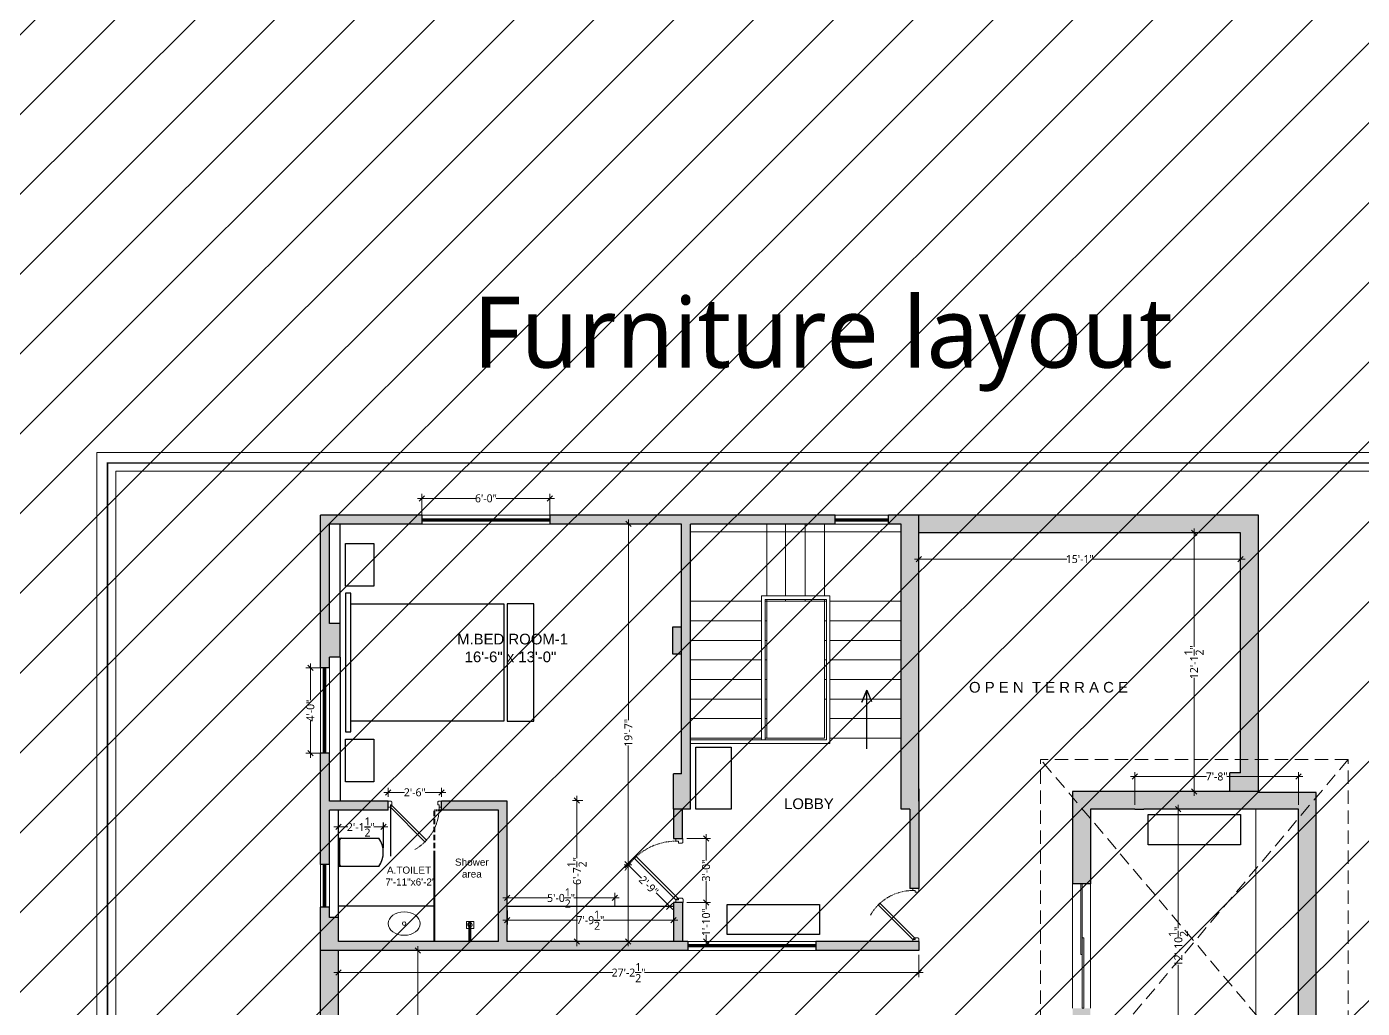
# Model space of a CAD drawing. Header units: inches. Extents: x -179 to 4134, y -2155 to 815.
# Drawn here: x 959 to 1710, y -625 to -73 of the extents above; entities that cross this region are included whole.
import ezdxf

# ---------------------------------------------------------------- set-up
doc = ezdxf.new("R2010")
doc.units = ezdxf.units.IN
doc.header["$LTSCALE"] = 5
doc.linetypes.add('DASHED', pattern=[0.75, 0.5, -0.25])
doc.linetypes.add('HIDDEN', pattern=[0.375, 0.25, -0.125])
for name, color, linetype, lineweight in [('Balcony', 1, 'Continuous', 13), ('DIM', 5, 'Continuous', 9), ('doors', 24, 'Continuous', 9), ('Furniture-New', 217, 'Continuous', 5), ('STEP', 25, 'Continuous', 15), ('text', 7, 'Continuous', 5), ('title', 7, 'Continuous', 5), ('wall', 7, 'Continuous', 30), ('wall hatch', 252, 'Continuous', 5), ('window', 162, 'Continuous', 9)]:
    doc.layers.add(name, color=color, linetype=linetype, lineweight=lineweight)
doc.layers.add('FURNITURE', color=8, linetype='Continuous')
doc.styles.add('irfan', font='trebuc.ttf')
doc.styles.add('KARUN', font='arial.ttf')
doc.dimstyles.new('IRFAN', dxfattribs={"dimtxt": 4.5, "dimasz": 3, "dimexe": 2.5, "dimexo": 2.5, "dimgap": 0.09, "dimtad": 0, "dimdec": 1, "dimzin": 3, "dimdsep": 46, "dimlunit": 4, "dimtxsty": 'irfan', "dimblk": 'OBLIQUE', "dimcen": 2, "dimdle": 2.5, "dimclrd": 251, "dimclre": 251, "dimclrt": 7, "dimadec": 0, "dimazin": 0, "dimtm": 1e-09, "dimtfac": 1, "dimtdec": 1, "dimtofl": 0, "dimtmove": 0, "dimatfit": 3, "dimfxl": 2, "dimtolj": 1, "dimtzin": 0, "dimlwd": 0, "dimlwe": -1, "dimarcsym": 0})

# ---------------------------------------------------------------- blocks, each defined once
blk = doc.blocks.new('d2')
at = {"layer": 'doors'}
blk.add_lwpolyline([(-25.9, 26.27), (-2.56, 2.94), (-1.5, 4), (-24.84, 27.34), (-25.9, 26.27)], dxfattribs=at)
blk.add_lwpolyline([(-36, 0), (-34, 0), (-36, 0), (-36, 4), (-34.5, 4), (-34.5, 2.5), (-33.5, 2.5), (-33.5, 0.5), (-33.62, 0.5), (-33.62, 0.38, -0.414214), (-33.88, 0.12), (-34, 0.12), (-34, 0)], format="xyb", dxfattribs=at)
blk.add_lwpolyline([(0, 4), (-1.5, 4), (-1.5, 2.5), (-2.5, 2.5), (-2.5, 0.5), (-2.38, 0.5), (-2.38, 0.38, 0.414214), (-2.12, 0.12), (-2, 0.12), (-2, 0), (0, 0), (-2, 0), (0, 0), (0, 4)], format="xyb", close=True, dxfattribs=at)
at = {"layer": 'doors', "color": 144, "linetype": 'HIDDEN', "ltscale": 0.5}
blk.add_arc((-1.5, 4), 33.03, 120, 182.60256, dxfattribs=at)
blk = doc.blocks.new('door')
at = {"layer": 'doors', "linetype": 'Continuous'}
blk.add_line((0, 0), (0, 0), dxfattribs=at)
at = {"layer": 'doors', "xscale": -1.166666666666717, "yscale": 1.166666666666717, "zscale": 1.166666666666717, "rotation": 270}
blk.add_blockref('d2', (0, 0), dxfattribs=at)
blk = doc.blocks.new('_Oblique')
at = {"color": 0, "linetype": 'ByBlock', "lineweight": -2}
blk.add_line((-0.5, -0.5), (0.5, 0.5), dxfattribs=at)
blk = doc.blocks.new('*D92')
at = {"layer": 'Defpoints', "color": 0, "transparency": 16777216}
for p in [(1461.03, -371.68), (1461.03, -372.32), (1642.03, -371.68)]:
    blk.add_point(p, dxfattribs=at)
at = {"layer": 'DIM', "color": 251, "lineweight": 0, "ltscale": 0.25, "transparency": 16777216}
for p, q in [((1458.53, -372.32), (1544.33, -372.32)), ((1644.53, -372.32), (1558.72, -372.32))]:
    blk.add_line(p, q, dxfattribs=at)
at = {"layer": 'DIM', "color": 1, "ltscale": 0.25, "transparency": 16777216}
for p, q in [((1461.03, -374.18), (1461.03, -374.82)), ((1642.03, -374.18), (1642.03, -374.82))]:
    blk.add_line(p, q, dxfattribs=at)
at = {"layer": 'DIM', "color": 251, "linetype": 'ByBlock', "lineweight": 0, "transparency": 16777216, "xscale": 3, "yscale": 3, "zscale": 3, "rotation": 180}
blk.add_blockref('_Oblique', (1461.03, -372.32), dxfattribs=at)
at = {"layer": 'DIM', "color": 251, "linetype": 'ByBlock', "lineweight": 0, "transparency": 16777216, "xscale": 3, "yscale": 3, "zscale": 3}
blk.add_blockref('_Oblique', (1642.03, -372.32), dxfattribs=at)
at = {"layer": 'DIM', "color": 1, "ltscale": 0.25, "transparency": 16777216, "insert": (1551.53, -372.32), "char_height": 4.5, "attachment_point": 5, "style": 'irfan'}
blk.add_mtext('\\A1;15\'-1"', dxfattribs=at)
blk = doc.blocks.new('*D93')
at = {"layer": 'Defpoints', "color": 0, "transparency": 16777216}
for p in [(1615.82, -357.56), (1615.82, -357.56), (1615.82, -503.06)]:
    blk.add_point(p, dxfattribs=at)
at = {"layer": 'DIM', "color": 1, "ltscale": 0.25, "transparency": 16777216}
for p, q in [((1613.32, -357.56), (1613.32, -357.56)), ((1613.32, -503.06), (1613.32, -503.06))]:
    blk.add_line(p, q, dxfattribs=at)
at = {"layer": 'DIM', "color": 251, "lineweight": 0, "ltscale": 0.25, "transparency": 16777216}
for p, q in [((1615.82, -355.06), (1615.82, -421.58)), ((1615.82, -505.56), (1615.82, -439.04))]:
    blk.add_line(p, q, dxfattribs=at)
at = {"layer": 'DIM', "color": 251, "linetype": 'ByBlock', "lineweight": 0, "transparency": 16777216, "xscale": 3, "yscale": 3, "zscale": 3}
for p, rotation in [((1615.82, -357.56), 90), ((1615.82, -503.06), 270)]:
    blk.add_blockref('_Oblique', p, dxfattribs=dict(at, rotation=rotation))
at = {"layer": 'DIM', "color": 1, "ltscale": 0.25, "transparency": 16777216, "insert": (1615.82, -430.31), "char_height": 4.5, "attachment_point": 5, "rotation": 90, "style": 'irfan'}
blk.add_mtext('\\A1;12\'-1{\\H1.000000x;\\S1/2;}"', dxfattribs=at)
blk = doc.blocks.new('*D95')
at = {"layer": 'Defpoints', "color": 0, "transparency": 16777216}
for p in [(1176.59, -592.56), (1176.59, -822.06), (1179.19, -822.06)]:
    blk.add_point(p, dxfattribs=at)
at = {"layer": 'DIM', "color": 1, "ltscale": 0.25, "transparency": 16777216}
for p, q in [((1179.09, -592.56), (1181.69, -592.56)), ((1179.09, -822.06), (1181.69, -822.06))]:
    blk.add_line(p, q, dxfattribs=at)
at = {"layer": 'DIM', "color": 251, "lineweight": 0, "ltscale": 0.25, "transparency": 16777216}
for p, q in [((1179.19, -590.06), (1179.19, -698.58)), ((1179.19, -824.56), (1179.19, -716.04))]:
    blk.add_line(p, q, dxfattribs=at)
at = {"layer": 'DIM', "color": 251, "linetype": 'ByBlock', "lineweight": 0, "transparency": 16777216, "xscale": 3, "yscale": 3, "zscale": 3}
for p, rotation in [((1179.19, -592.56), 90), ((1179.19, -822.06), 270)]:
    blk.add_blockref('_Oblique', p, dxfattribs=dict(at, rotation=rotation))
at = {"layer": 'DIM', "color": 1, "ltscale": 0.25, "transparency": 16777216, "insert": (1179.19, -707.31), "char_height": 4.5, "attachment_point": 5, "rotation": 90, "style": 'irfan'}
blk.add_mtext('\\A1;19\'-1{\\H1.000000x;\\S1/2;}"', dxfattribs=at)
blk = doc.blocks.new('*D96')
at = {"layer": 'Defpoints', "color": 0, "transparency": 16777216}
for p in [(1134.53, -592.56), (1461.03, -592.56), (1134.53, -604.97)]:
    blk.add_point(p, dxfattribs=at)
at = {"layer": 'DIM', "color": 1, "ltscale": 0.25, "transparency": 16777216}
for p, q in [((1134.53, -595.06), (1134.53, -607.47)), ((1461.03, -595.06), (1461.03, -607.47))]:
    blk.add_line(p, q, dxfattribs=at)
at = {"layer": 'DIM', "color": 251, "lineweight": 0, "ltscale": 0.25, "transparency": 16777216}
for p, q in [((1132.03, -604.97), (1288.83, -604.97)), ((1463.53, -604.97), (1306.72, -604.97))]:
    blk.add_line(p, q, dxfattribs=at)
at = {"layer": 'DIM', "color": 251, "linetype": 'ByBlock', "lineweight": 0, "transparency": 16777216, "xscale": 3, "yscale": 3, "zscale": 3, "rotation": 180.0000000000001}
blk.add_blockref('_Oblique', (1134.53, -604.97), dxfattribs=at)
at = {"layer": 'DIM', "color": 251, "linetype": 'ByBlock', "lineweight": 0, "transparency": 16777216, "xscale": 3, "yscale": 3, "zscale": 3}
blk.add_blockref('_Oblique', (1461.03, -604.97), dxfattribs=at)
at = {"layer": 'DIM', "color": 1, "ltscale": 0.25, "transparency": 16777216, "insert": (1297.78, -604.97), "char_height": 4.5, "attachment_point": 5, "style": 'irfan'}
blk.add_mtext('\\A1;27\'-2{\\H1.000000x;\\S1/2;}"', dxfattribs=at)
blk = doc.blocks.new('*D98')
at = {"layer": 'Defpoints', "color": 0, "transparency": 16777216}
for p in [(1606.22, -513.06), (1606.22, -667.56), (1606.97, -667.56)]:
    blk.add_point(p, dxfattribs=at)
at = {"layer": 'DIM', "color": 251, "lineweight": 0, "ltscale": 0.25, "transparency": 16777216}
for p, q in [((1606.97, -510.56), (1606.97, -579.95)), ((1606.97, -670.06), (1606.97, -600.66))]:
    blk.add_line(p, q, dxfattribs=at)
at = {"layer": 'DIM', "color": 1, "ltscale": 0.25, "transparency": 16777216}
for p, q in [((1608.72, -513.06), (1609.47, -513.06)), ((1608.72, -667.56), (1609.47, -667.56))]:
    blk.add_line(p, q, dxfattribs=at)
at = {"layer": 'DIM', "color": 251, "linetype": 'ByBlock', "lineweight": 0, "transparency": 16777216, "xscale": 3, "yscale": 3, "zscale": 3}
for p, rotation in [((1606.97, -513.06), 90), ((1606.97, -667.56), 270)]:
    blk.add_blockref('_Oblique', p, dxfattribs=dict(at, rotation=rotation))
at = {"layer": 'DIM', "color": 1, "ltscale": 0.25, "transparency": 16777216, "insert": (1606.97, -590.31), "char_height": 4.5, "attachment_point": 5, "rotation": 90, "style": 'irfan'}
blk.add_mtext('\\A1;12\'-10{\\H1.000000x;\\S1/2;}"', dxfattribs=at)
blk = doc.blocks.new('*D127')
at = {"layer": 'Defpoints', "color": 0, "transparency": 16777216}
for p in [(1305.53, -352.56), (1297.51, -587.55), (1305.28, -587.56)]:
    blk.add_point(p, dxfattribs=at)
at = {"layer": 'DIM', "color": 1, "ltscale": 0.25, "transparency": 16777216}
for p, q in [((1303.03, -352.56), (1295.26, -352.55)), ((1302.78, -587.56), (1295.01, -587.55))]:
    blk.add_line(p, q, dxfattribs=at)
at = {"layer": 'DIM', "color": 251, "lineweight": 0, "ltscale": 0.25, "transparency": 16777216}
for p, q in [((1297.76, -350.05), (1297.64, -462.86)), ((1297.5, -590.05), (1297.62, -477.24))]:
    blk.add_line(p, q, dxfattribs=at)
at = {"layer": 'DIM', "color": 251, "linetype": 'ByBlock', "lineweight": 0, "transparency": 16777216, "xscale": 3, "yscale": 3, "zscale": 3}
for p, rotation in [((1297.76, -352.55), 89.93904706606551), ((1297.51, -587.55), 269.9390470660655)]:
    blk.add_blockref('_Oblique', p, dxfattribs=dict(at, rotation=rotation))
at = {"layer": 'DIM', "color": 1, "ltscale": 0.25, "transparency": 16777216, "insert": (1297.63, -470.05), "char_height": 4.5, "attachment_point": 5, "rotation": 89.93905, "style": 'irfan'}
blk.add_mtext('\\A1;19\'-7"', dxfattribs=at)
blk = doc.blocks.new('*D128')
at = {"layer": 'Defpoints', "color": 0, "transparency": 16777216}
for p in [(1162.53, -503.57), (1162.53, -508.56), (1192.53, -508.56)]:
    blk.add_point(p, dxfattribs=at)
at = {"layer": 'DIM', "color": 1, "ltscale": 0.25, "transparency": 16777216}
for p, q in [((1162.53, -506.06), (1162.53, -501.07)), ((1192.53, -506.06), (1192.53, -501.07))]:
    blk.add_line(p, q, dxfattribs=at)
at = {"layer": 'DIM', "color": 251, "lineweight": 0, "ltscale": 0.25, "transparency": 16777216}
for p, q in [((1160.03, -503.57), (1171.75, -503.57)), ((1195.03, -503.57), (1183.3, -503.57))]:
    blk.add_line(p, q, dxfattribs=at)
at = {"layer": 'DIM', "color": 251, "linetype": 'ByBlock', "lineweight": 0, "transparency": 16777216, "xscale": 3, "yscale": 3, "zscale": 3, "rotation": 180.0000000000002}
blk.add_blockref('_Oblique', (1162.53, -503.57), dxfattribs=at)
at = {"layer": 'DIM', "color": 251, "linetype": 'ByBlock', "lineweight": 0, "transparency": 16777216, "xscale": 3, "yscale": 3, "zscale": 3}
blk.add_blockref('_Oblique', (1192.53, -503.57), dxfattribs=at)
at = {"layer": 'DIM', "color": 1, "ltscale": 0.25, "transparency": 16777216, "insert": (1177.53, -503.57), "char_height": 4.5, "attachment_point": 5, "style": 'irfan'}
blk.add_mtext('\\A1;2\'-6"', dxfattribs=at)
blk = doc.blocks.new('*D129')
at = {"layer": 'Defpoints', "color": 0, "transparency": 16777216}
for p in [(1268.75, -508.06), (1274.53, -508.06), (1274.53, -587.56)]:
    blk.add_point(p, dxfattribs=at)
at = {"layer": 'DIM', "color": 1, "ltscale": 0.25, "transparency": 16777216}
for p, q in [((1272.03, -508.06), (1266.25, -508.06)), ((1272.03, -587.56), (1266.25, -587.56))]:
    blk.add_line(p, q, dxfattribs=at)
at = {"layer": 'DIM', "color": 251, "lineweight": 0, "ltscale": 0.25, "transparency": 16777216}
for p, q in [((1268.75, -505.56), (1268.75, -540.53)), ((1268.75, -590.06), (1268.75, -555.09))]:
    blk.add_line(p, q, dxfattribs=at)
at = {"layer": 'DIM', "color": 251, "linetype": 'ByBlock', "lineweight": 0, "transparency": 16777216, "xscale": 3, "yscale": 3, "zscale": 3}
for p, rotation in [((1268.75, -508.06), 90.00000000000034), ((1268.75, -587.56), 270.0000000000003)]:
    blk.add_blockref('_Oblique', p, dxfattribs=dict(at, rotation=rotation))
at = {"layer": 'DIM', "color": 1, "ltscale": 0.25, "transparency": 16777216, "insert": (1268.75, -547.81), "char_height": 4.5, "attachment_point": 5, "rotation": 90, "style": 'irfan'}
blk.add_mtext('\\A1;6\'-7{\\H1.000000x;\\S1/2;}"', dxfattribs=at)
blk = doc.blocks.new('*D130')
at = {"layer": 'Defpoints', "color": 0, "transparency": 16777216}
for p in [(1118.79, -433.56), (1126.78, -433.56), (1126.78, -481.56)]:
    blk.add_point(p, dxfattribs=at)
at = {"layer": 'DIM', "color": 1, "ltscale": 0.25, "transparency": 16777216}
for p, q in [((1124.28, -433.56), (1116.29, -433.56)), ((1124.28, -481.56), (1116.29, -481.56))]:
    blk.add_line(p, q, dxfattribs=at)
at = {"layer": 'DIM', "color": 251, "lineweight": 0, "ltscale": 0.25, "transparency": 16777216}
for p, q in [((1118.79, -431.06), (1118.79, -451.73)), ((1118.79, -484.06), (1118.79, -463.39))]:
    blk.add_line(p, q, dxfattribs=at)
at = {"layer": 'DIM', "color": 251, "linetype": 'ByBlock', "lineweight": 0, "transparency": 16777216, "xscale": 3, "yscale": 3, "zscale": 3}
for p, rotation in [((1118.79, -433.56), 90), ((1118.79, -481.56), 270)]:
    blk.add_blockref('_Oblique', p, dxfattribs=dict(at, rotation=rotation))
at = {"layer": 'DIM', "color": 1, "ltscale": 0.25, "transparency": 16777216, "insert": (1118.79, -457.56), "char_height": 4.5, "attachment_point": 5, "rotation": 90, "style": 'irfan'}
blk.add_mtext('\\A1;4\'-0"', dxfattribs=at)
blk = doc.blocks.new('*D131')
at = {"layer": 'Defpoints', "color": 0, "transparency": 16777216}
for p in [(1181.53, -338.14), (1181.53, -350.31), (1253.53, -350.31)]:
    blk.add_point(p, dxfattribs=at)
at = {"layer": 'DIM', "color": 1, "ltscale": 0.25, "transparency": 16777216}
for p, q in [((1181.53, -347.81), (1181.53, -335.64)), ((1253.53, -347.81), (1253.53, -335.64))]:
    blk.add_line(p, q, dxfattribs=at)
at = {"layer": 'DIM', "color": 251, "lineweight": 0, "ltscale": 0.25, "transparency": 16777216}
for p, q in [((1179.03, -338.14), (1211.79, -338.14)), ((1256.03, -338.14), (1223.27, -338.14))]:
    blk.add_line(p, q, dxfattribs=at)
at = {"layer": 'DIM', "color": 251, "linetype": 'ByBlock', "lineweight": 0, "transparency": 16777216, "xscale": 3, "yscale": 3, "zscale": 3, "rotation": 180}
blk.add_blockref('_Oblique', (1181.53, -338.14), dxfattribs=at)
at = {"layer": 'DIM', "color": 251, "linetype": 'ByBlock', "lineweight": 0, "transparency": 16777216, "xscale": 3, "yscale": 3, "zscale": 3}
blk.add_blockref('_Oblique', (1253.53, -338.14), dxfattribs=at)
at = {"layer": 'DIM', "color": 1, "ltscale": 0.25, "transparency": 16777216, "insert": (1217.53, -338.14), "char_height": 4.5, "attachment_point": 5, "style": 'irfan'}
blk.add_mtext('\\A1;6\'-0"', dxfattribs=at)
blk = doc.blocks.new('*D135')
at = {"layer": 'Defpoints', "color": 0, "transparency": 16777216}
for p in [(1328.05, -529.56), (1328.07, -565.56), (1341.36, -565.56)]:
    blk.add_point(p, dxfattribs=at)
at = {"layer": 'DIM', "color": 1, "ltscale": 0.25, "transparency": 16777216}
for p, q in [((1330.55, -529.56), (1343.86, -529.56)), ((1330.57, -565.56), (1343.86, -565.56))]:
    blk.add_line(p, q, dxfattribs=at)
at = {"layer": 'DIM', "color": 251, "lineweight": 0, "ltscale": 0.25, "transparency": 16777216}
for p, q in [((1341.36, -527.06), (1341.36, -541.86)), ((1341.36, -568.06), (1341.36, -553.26))]:
    blk.add_line(p, q, dxfattribs=at)
at = {"layer": 'DIM', "color": 251, "linetype": 'ByBlock', "lineweight": 0, "transparency": 16777216, "xscale": 3, "yscale": 3, "zscale": 3}
for p, rotation in [((1341.36, -529.56), 90), ((1341.36, -565.56), 270)]:
    blk.add_blockref('_Oblique', p, dxfattribs=dict(at, rotation=rotation))
at = {"layer": 'DIM', "color": 1, "ltscale": 0.25, "transparency": 16777216, "insert": (1341.36, -547.56), "char_height": 4.5, "attachment_point": 5, "rotation": 90, "style": 'irfan'}
blk.add_mtext('\\A1;3\'-0"', dxfattribs=at)
blk = doc.blocks.new('*D136')
at = {"layer": 'Defpoints', "color": 0, "transparency": 16777216}
for p in [(1328.07, -565.56), (1331.03, -587.56), (1341.36, -587.56)]:
    blk.add_point(p, dxfattribs=at)
at = {"layer": 'DIM', "color": 251, "lineweight": 0, "ltscale": 0.25, "transparency": 16777216}
for p, q in [((1341.36, -563.06), (1341.36, -569.37)), ((1341.36, -590.06), (1341.36, -583.75))]:
    blk.add_line(p, q, dxfattribs=at)
at = {"layer": 'DIM', "color": 1, "ltscale": 0.25, "transparency": 16777216}
for p, q in [((1330.57, -565.56), (1343.86, -565.56)), ((1333.53, -587.56), (1343.86, -587.56))]:
    blk.add_line(p, q, dxfattribs=at)
at = {"layer": 'DIM', "color": 251, "linetype": 'ByBlock', "lineweight": 0, "transparency": 16777216, "xscale": 3, "yscale": 3, "zscale": 3}
for p, rotation in [((1341.36, -565.56), 90), ((1341.36, -587.56), 270)]:
    blk.add_blockref('_Oblique', p, dxfattribs=dict(at, rotation=rotation))
at = {"layer": 'DIM', "color": 1, "ltscale": 0.25, "transparency": 16777216, "insert": (1341.36, -576.56), "char_height": 4.5, "attachment_point": 5, "rotation": 90, "style": 'irfan'}
blk.add_mtext('\\A1;1\'-10"', dxfattribs=at)
blk = doc.blocks.new('*D137')
at = {"layer": 'Defpoints', "color": 0, "transparency": 16777216}
for p in [(1674.53, -494.66), (1582.53, -513.06), (1674.53, -513.06)]:
    blk.add_point(p, dxfattribs=at)
at = {"layer": 'wall hatch', "color": 251, "lineweight": 0, "ltscale": 0.25, "transparency": 16777216}
for p, q in [((1580.03, -494.66), (1622.79, -494.66)), ((1677.03, -494.66), (1634.27, -494.66))]:
    blk.add_line(p, q, dxfattribs=at)
at = {"layer": 'wall hatch', "color": 251, "ltscale": 0.25, "transparency": 16777216}
for p, q in [((1582.53, -510.56), (1582.53, -492.16)), ((1674.53, -510.56), (1674.53, -492.16))]:
    blk.add_line(p, q, dxfattribs=at)
at = {"layer": 'wall hatch', "color": 251, "linetype": 'ByBlock', "lineweight": 0, "transparency": 16777216, "xscale": 3, "yscale": 3, "zscale": 3, "rotation": 180}
blk.add_blockref('_Oblique', (1582.53, -494.66), dxfattribs=at)
at = {"layer": 'wall hatch', "color": 251, "linetype": 'ByBlock', "lineweight": 0, "transparency": 16777216, "xscale": 3, "yscale": 3, "zscale": 3}
blk.add_blockref('_Oblique', (1674.53, -494.66), dxfattribs=at)
at = {"layer": 'wall hatch', "color": 7, "ltscale": 0.25, "transparency": 16777216, "insert": (1628.53, -494.66), "char_height": 4.5, "attachment_point": 5, "style": 'irfan'}
blk.add_mtext('\\A1;7\'-8"', dxfattribs=at)
blk = doc.blocks.new('*D145')
at = {"color": 251, "lineweight": 0, "ltscale": 0.25, "transparency": 16777216}
for p, q in [((1132.03, -523.03), (1139.86, -523.03)), ((1162.33, -523.03), (1154.49, -523.03))]:
    blk.add_line(p, q, dxfattribs=at)
at = {"color": 251, "ltscale": 0.25, "transparency": 16777216}
for p, q in [((1134.53, -534.77), (1134.53, -520.53)), ((1159.83, -534.77), (1159.83, -520.53))]:
    blk.add_line(p, q, dxfattribs=at)
at = {"layer": 'Defpoints', "color": 0, "transparency": 16777216}
for p in [(1159.83, -523.03), (1134.53, -537.27), (1159.83, -537.27)]:
    blk.add_point(p, dxfattribs=at)
at = {"color": 251, "linetype": 'ByBlock', "lineweight": 0, "transparency": 16777216, "xscale": 3, "yscale": 3, "zscale": 3, "rotation": 180}
blk.add_blockref('_Oblique', (1134.53, -523.03), dxfattribs=at)
at = {"color": 251, "linetype": 'ByBlock', "lineweight": 0, "transparency": 16777216, "xscale": 3, "yscale": 3, "zscale": 3}
blk.add_blockref('_Oblique', (1159.83, -523.03), dxfattribs=at)
at = {"color": 7, "ltscale": 0.25, "transparency": 16777216, "insert": (1147.18, -523.03), "char_height": 4.5, "attachment_point": 5, "style": 'irfan'}
blk.add_mtext('\\A1;2\'-1{\\H1.000000x;\\S1/2;}"', dxfattribs=at)
blk = doc.blocks.new('*D155')
at = {"color": 251, "ltscale": 0.25, "transparency": 16777216}
for p, q in [((1229.53, -570.06), (1229.53, -577.96)), ((1323.05, -570.06), (1323.05, -577.96))]:
    blk.add_line(p, q, dxfattribs=at)
at = {"color": 251, "lineweight": 0, "ltscale": 0.25, "transparency": 16777216}
for p, q in [((1227.03, -575.46), (1269.01, -575.46)), ((1325.55, -575.46), (1283.56, -575.46))]:
    blk.add_line(p, q, dxfattribs=at)
at = {"layer": 'Defpoints', "color": 0, "transparency": 16777216}
for p in [(1229.53, -567.56), (1323.05, -567.56), (1323.05, -575.46)]:
    blk.add_point(p, dxfattribs=at)
at = {"color": 251, "linetype": 'ByBlock', "lineweight": 0, "transparency": 16777216, "xscale": 3, "yscale": 3, "zscale": 3, "rotation": 180}
blk.add_blockref('_Oblique', (1229.53, -575.46), dxfattribs=at)
at = {"color": 251, "linetype": 'ByBlock', "lineweight": 0, "transparency": 16777216, "xscale": 3, "yscale": 3, "zscale": 3}
blk.add_blockref('_Oblique', (1323.05, -575.46), dxfattribs=at)
at = {"color": 7, "ltscale": 0.25, "transparency": 16777216, "insert": (1276.29, -575.46), "char_height": 4.5, "attachment_point": 5, "style": 'irfan'}
blk.add_mtext('\\A1;7\'-9{\\H1.000000x;\\S1/2;}"', dxfattribs=at)
blk = doc.blocks.new('*D171')
at = {"layer": 'Defpoints', "color": 0, "transparency": 16777216}
for p in [(1301.03, -540.74), (1320.81, -567.64), (1324.38, -564.06)]:
    blk.add_point(p, dxfattribs=at)
at = {"layer": 'Furniture-New', "color": 251, "ltscale": 0.25, "transparency": 16777216}
for p, q in [((1299.26, -542.51), (1295.69, -546.09)), ((1322.62, -565.83), (1319.04, -569.41))]:
    blk.add_line(p, q, dxfattribs=at)
at = {"layer": 'Furniture-New', "color": 251, "lineweight": 0, "ltscale": 0.25, "transparency": 16777216}
for p, q in [((1295.69, -542.55), (1305.04, -551.9)), ((1322.58, -569.41), (1313.22, -560.06))]:
    blk.add_line(p, q, dxfattribs=at)
at = {"layer": 'Furniture-New', "color": 251, "linetype": 'ByBlock', "lineweight": 0, "transparency": 16777216, "xscale": 3, "yscale": 3, "zscale": 3}
for p, rotation in [((1297.46, -544.32), 135.0405710793018), ((1320.81, -567.64), 315.0405710793018)]:
    blk.add_blockref('_Oblique', p, dxfattribs=dict(at, rotation=rotation))
at = {"layer": 'Furniture-New', "color": 7, "ltscale": 0.25, "transparency": 16777216, "insert": (1309.13, -555.98), "char_height": 4.5, "attachment_point": 5, "rotation": 315.04057, "style": 'irfan'}
blk.add_mtext('\\A1;2\'-9"', dxfattribs=at)
blk = doc.blocks.new('*D172')
at = {"layer": 'Defpoints', "color": 0, "transparency": 16777216}
for p in [(1290.05, -562.95), (1229.53, -567.56), (1290.05, -567.56)]:
    blk.add_point(p, dxfattribs=at)
at = {"layer": 'Furniture-New', "color": 251, "lineweight": 0, "ltscale": 0.25, "transparency": 16777216}
for p, q in [((1227.03, -562.95), (1252.58, -562.95)), ((1292.55, -562.95), (1267, -562.95))]:
    blk.add_line(p, q, dxfattribs=at)
at = {"layer": 'Furniture-New', "color": 251, "ltscale": 0.25, "transparency": 16777216}
for p, q in [((1229.53, -565.06), (1229.53, -560.45)), ((1290.05, -565.06), (1290.05, -560.45))]:
    blk.add_line(p, q, dxfattribs=at)
at = {"layer": 'Furniture-New', "color": 251, "linetype": 'ByBlock', "lineweight": 0, "transparency": 16777216, "xscale": 3, "yscale": 3, "zscale": 3, "rotation": 180}
blk.add_blockref('_Oblique', (1229.53, -562.95), dxfattribs=at)
at = {"layer": 'Furniture-New', "color": 251, "linetype": 'ByBlock', "lineweight": 0, "transparency": 16777216, "xscale": 3, "yscale": 3, "zscale": 3}
blk.add_blockref('_Oblique', (1290.05, -562.95), dxfattribs=at)
at = {"layer": 'Furniture-New', "color": 7, "ltscale": 0.25, "transparency": 16777216, "insert": (1259.79, -562.95), "char_height": 4.5, "attachment_point": 5, "style": 'irfan'}
blk.add_mtext('\\A1;5\'-0{\\H1.000000x;\\S1/2;}"', dxfattribs=at)

msp = doc.modelspace()

# ---------------------------------------------------------------- hatches: boundary and pattern name
at = {"lineweight": 15, "ltscale": 0.25, "transparency": 33554687}
h = msp.add_hatch(dxfattribs=at)
h.set_pattern_fill('ANSI31', color=256, scale=10)
h.paths.add_polyline_path([(-179.41, 814.5), (2097.9, 814.5), (2097.9, -2154.98), (-179.41, -2154.98)])
at = {"layer": 'wall hatch', "ltscale": 0.25}
h = msp.add_hatch(color=9, dxfattribs=at)
h.dxf.hatch_style = 1
h.paths.add_polyline_path([(1652.03, -347.56), (1461.03, -347.56), (1461.03, -357.56), (1642.03, -357.56), (1642.03, -492.56), (1636.03, -492.56), (1636.03, -503.06), (1652.03, -503.06)])
h.paths.add_polyline_path([(1652.03, -677.06), (1642.03, -677.06), (1642.03, -822.06), (1461.53, -822.06), (1461.53, -827.06), (1326.53, -827.06), (1326.53, -832.06), (1652.03, -832.06)])
h.paths.add_polyline_path([(1326.53, -822.06), (1134.53, -822.06), (1134.53, -592.56), (1124.53, -592.56), (1124.53, -827.06), (1124.53, -832.06), (1326.53, -832.06), (1326.53, -827.06)])
h = msp.add_hatch(color=256, dxfattribs=at)
h.dxf.hatch_style = 1
h.paths.add_polyline_path([(1135.53, -408.56), (1129.53, -408.56), (1129.53, -352.56), (1181.53, -352.56), (1181.53, -347.56), (1124.53, -347.56), (1124.53, -433.56), (1129.53, -433.56), (1129.53, -427.56), (1135.53, -427.56)])
h = msp.add_hatch(color=256, dxfattribs=at)
h.dxf.hatch_style = 1
h.paths.add_polyline_path([(1414.03, -347.56), (1253.53, -347.56), (1253.53, -352.56), (1327.53, -352.56), (1327.53, -493.06), (1323.03, -493.06), (1323.03, -508.06), (1323.03, -513.06), (1332.53, -513.06), (1332.53, -352.56), (1414.03, -352.56)])
h = msp.add_hatch(color=256, dxfattribs=at)
h.dxf.hatch_style = 1
h.paths.add_polyline_path([(1461.03, -347.56), (1456.03, -347.56), (1444.03, -347.56), (1444.03, -352.56), (1451.03, -352.56), (1451.03, -494.56), (1451.03, -513.06), (1456.03, -513.06), (1456.03, -557.56), (1461.03, -557.56), (1461.03, -513.06), (1461.03, -501.56), (1461.03, -494.56)])
at = {"layer": 'wall hatch', "lineweight": -2, "ltscale": 0.25}
h = msp.add_hatch(color=256, dxfattribs=at)
h.dxf.hatch_style = 1
h.paths.add_polyline_path([(1322.53, -410.56), (1322.53, -425.56), (1327.53, -425.56), (1327.53, -410.56)])
at = {"layer": 'wall hatch', "ltscale": 0.25}
h = msp.add_hatch(color=256, dxfattribs=at)
h.dxf.hatch_style = 1
h.paths.add_polyline_path([(1162.53, -508.56), (1129.53, -508.56), (1129.53, -481.56), (1124.53, -481.56), (1124.53, -544.06), (1129.53, -544.06), (1129.53, -513.56), (1162.53, -513.56)])
h = msp.add_hatch(color=256, dxfattribs=at)
h.dxf.hatch_style = 1
h.paths.add_polyline_path([(1684.53, -506.39), (1684.53, -503.56), (1652.03, -503.56), (1652.03, -503.06), (1582.53, -503.06), (1547.53, -503.06), (1547.53, -506.39), (1557.53, -518.24), (1557.53, -513.06), (1582.53, -513.06), (1587.53, -513.06), (1674.53, -513.06), (1674.53, -518.24)])
h.paths.add_polyline_path([(1557.53, -518.24), (1547.53, -506.39), (1547.53, -555.06), (1557.53, -555.06)])
h.paths.add_polyline_path([(1557.53, -625.06), (1547.53, -625.06), (1547.53, -668.73), (1557.53, -656.88)])
h.paths.add_polyline_path([(1684.53, -668.73), (1674.53, -656.88), (1674.53, -667.56), (1582.53, -667.56), (1557.53, -667.56), (1557.53, -656.88), (1547.53, -668.73), (1547.53, -677.06), (1582.53, -677.06), (1652.03, -677.06), (1684.53, -677.06)])
h = msp.add_hatch(color=256, dxfattribs=at)
h.dxf.hatch_style = 1
h.paths.add_polyline_path([(1684.53, -503.56), (1652.03, -503.56), (1584.03, -503.06), (1584.03, -513.06), (1589.03, -513.06), (1674.53, -513.06), (1674.53, -667.56), (1584.03, -667.56), (1584.03, -677.06), (1652.03, -677.06), (1684.53, -677.06)])
h = msp.add_hatch(color=256, dxfattribs=at)
h.dxf.hatch_style = 1
h.paths.add_polyline_path([(1331.03, -587.56), (1279.53, -587.56), (1297.51, -587.55), (1279.53, -587.56), (1274.53, -587.56), (1229.53, -587.56), (1229.53, -508.56), (1192.53, -508.56), (1192.53, -513.56), (1224.53, -513.56), (1224.53, -587.56), (1134.53, -587.56), (1134.53, -574.06), (1129.53, -574.06), (1129.53, -568.06), (1124.53, -568.06), (1124.53, -592.56), (1331.03, -592.56)])
h = msp.add_hatch(color=256, dxfattribs=at)
h.dxf.hatch_style = 1
h.paths.add_polyline_path([(1328.03, -513.06), (1323.03, -513.06), (1323.03, -529.56), (1328.03, -529.56)])
h.paths.add_polyline_path([(1328.07, -565.56), (1324.38, -565.56), (1323.05, -565.56), (1323.05, -587.56), (1328.07, -587.56)])
h = msp.add_hatch(color=256, dxfattribs=at)
h.dxf.hatch_style = 1
h.paths.add_polyline_path([(1461.03, -587.56), (1403.03, -587.56), (1403.03, -592.56), (1461.03, -592.56)])

# ---------------------------------------------------------------- linework, layer by layer
at = {"color": 25, "ltscale": 0.25}
for p, q in [((1163.77, -511.89), (1163.77, -539.39)), ((1229.53, -587.56), (1229.53, -567.56)), ((1229.53, -567.56), (1323.05, -567.56))]:
    msp.add_line(p, q, dxfattribs=at)
for p, q in [((1134.53, -529.27), (1134.53, -545.27)), ((1134.53, -529.27), (1157.3, -529.27)), ((1135.1, -531.27), (1135.1, -543.37)), ((1157.3, -545.27), (1134.53, -545.27))]:
    msp.add_line(p, q)
for centre, radius, start, end in [((1137.41, -531.27), 2.3, 119.7956, 180), ((1145.91, -537.27), 13.91, 324.90861, 35.10534), ((1137.41, -543.37), 2.3, 180, 235.47086)]:
    msp.add_arc(centre, radius, start, end)
at = {"layer": 'Balcony', "color": 251, "linetype": 'DASHED', "ltscale": 3}
for p, q in [((1702.53, -485.06), (1529.53, -485.06)), ((1529.53, -690.06), (1529.53, -485.06)), ((1702.53, -485.06), (1529.53, -690.06)), ((1702.53, -690.06), (1529.53, -485.06)), ((1702.53, -690.06), (1702.53, -485.06))]:
    msp.add_line(p, q, dxfattribs=at)
at = {"layer": 'FURNITURE'}
for p, q in [((1208.03, -587.16), (1208.03, -576.63)), ((1209.03, -587.16), (1209.03, -576.63))]:
    msp.add_line(p, q, dxfattribs=at)
at = {"layer": 'FURNITURE', "lineweight": 15}
for p, q in [((1208.26, -578.51), (1208.26, -587.56)), ((1208.79, -578.49), (1208.79, -587.56))]:
    msp.add_line(p, q, dxfattribs=at)
msp.add_lwpolyline([(1206.61, -576.13), (1210.7, -576.13), (1210.7, -580.22), (1206.61, -580.22)], close=True, dxfattribs=at)
at = {"layer": 'FURNITURE', "lineweight": 5}
msp.add_circle((1171.53, -577.38), 1, dxfattribs=at)
at = {"layer": 'FURNITURE', "lineweight": 15}
for radius, start, end in [(1.25, 283.07793, 258.39062), (0.51, 303.59559, 240.52125)]:
    msp.add_arc((1208.51, -578.07), radius, start, end, dxfattribs=at)
at = {"layer": 'FURNITURE', "lineweight": 5}
msp.add_ellipse((1171.53, -577.38), major_axis=(-9, 0), ratio=0.731859, dxfattribs=at)
at = {"layer": 'Furniture-New', "ltscale": 0.25}
msp.add_line((1290.05, -567.56), (1290.05, -560.09), dxfattribs=at)
at = {"layer": 'Furniture-New', "lineweight": -2, "ltscale": 0.25}
msp.add_line((1457.7, -587.56), (1430.2, -587.56), dxfattribs=at)
for points in [[(1138.53, -363.56), (1154.53, -363.56), (1154.53, -387.56), (1138.53, -387.56), (1138.53, -363.56)], [(1138.53, -391.56), (1138.53, -469.56), (1141.53, -469.56), (1141.53, -391.56), (1138.53, -391.56)], [(1141.53, -397.56), (1227.53, -397.56), (1227.53, -463.56), (1141.53, -463.56)], [(1229.53, -463.56), (1244.53, -463.56), (1244.53, -397.56), (1229.53, -397.56), (1229.53, -463.56)], [(1138.53, -473.56), (1154.53, -473.56), (1154.53, -497.56), (1138.53, -497.56), (1138.53, -473.56)], [(1335.53, -478.06), (1355.53, -478.06), (1355.53, -513.06), (1335.53, -513.06), (1335.53, -478.06)], [(1590.03, -516.06), (1642.03, -516.06), (1642.03, -533.06), (1590.03, -533.06), (1590.03, -516.06)], [(1353.13, -566.56), (1405.13, -566.56), (1405.13, -583.56), (1353.13, -583.56), (1353.13, -566.56)]]:
    msp.add_lwpolyline(points, dxfattribs=at)
at = {"layer": 'STEP', "ltscale": 0.2}
for p, q in [((1375.53, -393.06), (1375.53, -352.56)), ((1386.03, -393.06), (1386.03, -352.56)), ((1397.03, -393.06), (1397.03, -352.56)), ((1408.03, -393.06), (1408.03, -352.56)), ((1372.53, -396.06), (1332.53, -396.06)), ((1375.53, -396.06), (1374.53, -396.06)), ((1375.53, -396.06), (1375.53, -395.06)), ((1408.03, -396.06), (1375.53, -396.06)), ((1375.53, -473.06), (1375.53, -396.06)), ((1386.03, -396.06), (1386.03, -395.06)), ((1397.03, -396.06), (1397.03, -395.06)), ((1408.03, -396.06), (1408.03, -395.06)), ((1409.03, -396.06), (1408.03, -396.06)), ((1408.03, -473.06), (1408.03, -396.06)), ((1451.03, -396.06), (1411.03, -396.06)), ((1372.53, -407.06), (1332.53, -407.06)), ((1375.53, -407.06), (1374.53, -407.06)), ((1409.03, -407.06), (1408.03, -407.06)), ((1451.03, -407.06), (1411.03, -407.06)), ((1372.53, -418.06), (1332.53, -418.06)), ((1375.53, -418.06), (1374.53, -418.06)), ((1409.03, -418.06), (1408.03, -418.06)), ((1451.03, -418.06), (1411.03, -418.06)), ((1372.53, -429.06), (1332.53, -429.06)), ((1375.53, -429.06), (1374.53, -429.06)), ((1409.03, -429.06), (1408.03, -429.06)), ((1451.03, -429.06), (1411.03, -429.06)), ((1372.53, -440.06), (1332.53, -440.06)), ((1375.53, -440.06), (1374.53, -440.06)), ((1409.03, -440.06), (1408.03, -440.06)), ((1451.03, -440.06), (1411.03, -440.06)), ((1372.53, -451.06), (1332.53, -451.06)), ((1375.53, -451.06), (1374.53, -451.06)), ((1409.03, -451.06), (1408.03, -451.06)), ((1451.03, -451.06), (1411.03, -451.06)), ((1372.53, -462.06), (1332.53, -462.06)), ((1375.53, -462.06), (1374.53, -462.06)), ((1451.03, -462.06), (1411.03, -462.06)), ((1372.53, -473.06), (1332.53, -473.06)), ((1375.53, -473.06), (1374.53, -473.06)), ((1375.53, -473.06), (1408.03, -473.06)), ((1451.03, -473.06), (1411.03, -473.06)), ((1650.53, -667.56), (1650.53, -513.06))]:
    msp.add_line(p, q, dxfattribs=at)
at = {"layer": 'STEP', "color": 142, "ltscale": 0.2}
for points in [[(1372.53, -474.06), (1372.53, -393.06), (1411.03, -393.06), (1411.03, -476.06), (1332.53, -476.06)], [(1374.53, -474.06), (1374.53, -395.06), (1409.03, -395.06), (1409.03, -474.06), (1332.53, -474.06)]]:
    msp.add_lwpolyline(points, dxfattribs=at)
at = {"layer": 'title'}
for points in [[(1872.78, -930.3), (1872.78, -312.31), (998.77, -312.31), (998.77, -930.3)], [(1862.26, -322.83), (1009.28, -322.83), (1009.28, -918.41), (1862.26, -918.41)]]:
    msp.add_lwpolyline(points, close=True, dxfattribs=at)
at = {"layer": 'title', "color": 7, "linetype": 'Continuous', "const_width": 0.902}
msp.add_lwpolyline([(1866.85, -318.25), (1004.7, -318.25), (1004.7, -924.37), (1866.85, -924.37)], close=True, dxfattribs=at)
at = {"layer": 'wall', "ltscale": 0.25}
for p, q in [((1181.53, -347.56), (1124.53, -347.56)), ((1124.53, -433.56), (1124.53, -347.56)), ((1181.53, -352.56), (1129.53, -352.56)), ((1129.53, -408.56), (1129.53, -352.56)), ((1181.53, -347.56), (1181.53, -352.56)), ((1414.03, -347.56), (1253.53, -347.56)), ((1253.53, -347.56), (1253.53, -352.56)), ((1327.53, -352.56), (1253.53, -352.56)), ((1327.53, -493.06), (1327.53, -352.56)), ((1414.03, -352.56), (1332.53, -352.56)), ((1332.53, -513.06), (1332.53, -352.56)), ((1414.03, -352.56), (1414.03, -347.56)), ((1456.03, -347.56), (1444.03, -347.56)), ((1444.03, -352.56), (1444.03, -347.56)), ((1451.03, -352.56), (1444.03, -352.56)), ((1451.03, -494.56), (1451.03, -352.56)), ((1652.03, -347.56), (1456.03, -347.56)), ((1461.03, -494.56), (1461.03, -347.56)), ((1652.03, -503.56), (1652.03, -347.56)), ((1642.03, -357.56), (1461.03, -357.56)), ((1642.03, -492.56), (1642.03, -357.56)), ((1135.53, -408.56), (1129.53, -408.56)), ((1135.53, -427.56), (1135.53, -408.56)), ((1135.53, -427.56), (1129.53, -427.56)), ((1129.53, -433.56), (1129.53, -427.56)), ((1129.53, -433.56), (1124.53, -433.56)), ((1129.53, -481.56), (1124.53, -481.56)), ((1124.53, -544.06), (1124.53, -481.56)), ((1129.53, -508.56), (1129.53, -481.56)), ((1327.53, -493.06), (1323.03, -493.06)), ((1323.03, -513.06), (1323.03, -493.06)), ((1451.03, -513.06), (1451.03, -494.56)), ((1461.03, -508.56), (1461.03, -494.56)), ((1642.03, -492.56), (1636.03, -492.56)), ((1636.03, -503.06), (1636.03, -492.56)), ((1461.03, -501.56), (1461.03, -513.06)), ((1582.53, -503.06), (1547.53, -503.06)), ((1547.53, -503.06), (1547.53, -555.06)), ((1652.03, -503.06), (1582.53, -503.06)), ((1162.53, -508.56), (1129.53, -508.56)), ((1162.53, -513.56), (1162.53, -508.56)), ((1229.53, -508.56), (1192.53, -508.56)), ((1192.53, -513.56), (1192.53, -508.56)), ((1229.53, -587.56), (1229.53, -508.56)), ((1684.53, -503.56), (1652.03, -503.56)), ((1684.53, -677.06), (1684.53, -503.56)), ((1162.53, -513.56), (1129.53, -513.56)), ((1129.53, -544.06), (1129.53, -513.56)), ((1134.53, -574.06), (1134.53, -513.56)), ((1224.53, -513.56), (1192.53, -513.56)), ((1224.53, -587.56), (1224.53, -513.56)), ((1332.53, -513.06), (1323.03, -513.06)), ((1323.03, -513.06), (1323.03, -529.56)), ((1328.03, -529.56), (1328.03, -513.06)), ((1456.03, -513.06), (1451.03, -513.06)), ((1456.03, -513.06), (1456.03, -557.56)), ((1461.03, -513.06), (1461.03, -557.56)), ((1582.53, -513.06), (1557.53, -513.06)), ((1557.53, -513.06), (1557.53, -555.06)), ((1582.53, -513.06), (1587.53, -513.06)), ((1674.53, -513.06), (1587.53, -513.06)), ((1674.53, -667.56), (1674.53, -513.06)), ((1323.03, -529.56), (1328.03, -529.56)), ((1129.53, -544.06), (1124.53, -544.06)), ((1557.53, -555.06), (1547.53, -555.06)), ((1461.03, -557.56), (1456.03, -557.56)), ((1129.53, -568.06), (1124.53, -568.06)), ((1124.53, -592.56), (1124.53, -568.06)), ((1129.53, -574.06), (1129.53, -568.06)), ((1328.07, -565.56), (1323.05, -565.56)), ((1323.05, -565.56), (1323.05, -587.56)), ((1328.07, -565.56), (1328.07, -587.56)), ((1134.53, -574.06), (1129.53, -574.06)), ((1134.53, -587.56), (1134.53, -574.06)), ((1331.03, -592.56), (1124.53, -592.56)), ((1124.53, -827.06), (1124.53, -592.56)), ((1224.53, -587.56), (1134.53, -587.56)), ((1134.53, -822.06), (1134.53, -592.56)), ((1192.53, -587.56), (1176.53, -587.56)), ((1184.56, -587.56), (1184.02, -587.56)), ((1208.26, -587.56), (1208.79, -587.56)), ((1279.53, -587.56), (1229.53, -587.56)), ((1331.03, -587.56), (1279.53, -587.56)), ((1331.03, -587.56), (1331.03, -592.56)), ((1461.03, -587.56), (1403.03, -587.56)), ((1403.03, -587.56), (1403.03, -592.56)), ((1461.03, -592.56), (1403.03, -592.56)), ((1461.03, -587.56), (1461.03, -592.56))]:
    msp.add_line(p, q, dxfattribs=at)
at = {"layer": 'wall', "lineweight": -2, "ltscale": 0.25}
for p, q in [((1135.53, -408.56), (1135.53, -352.56)), ((1327.53, -410.56), (1322.53, -410.56)), ((1322.53, -410.56), (1322.53, -425.56)), ((1327.53, -418.06), (1327.53, -410.56)), ((1135.53, -427.56), (1135.53, -508.56)), ((1322.53, -425.56), (1327.53, -425.56))]:
    msp.add_line(p, q, dxfattribs=at)
at = {"layer": 'wall', "color": 252, "linetype": 'DASHED', "lineweight": 40, "ltscale": 1.2}
msp.add_line((1188.53, -539.39), (1188.53, -513.56), dxfattribs=at)
at = {"layer": 'wall', "linetype": 'DASHED', "lineweight": 40, "ltscale": 0.25}
msp.add_line((1188.53, -513.56), (1192.53, -513.56), dxfattribs=at)
at = {"layer": 'wall', "lineweight": 40, "ltscale": 0.25}
msp.add_line((1188.53, -587.56), (1188.53, -539.39), dxfattribs=at)
at = {"layer": 'wall', "lineweight": 9, "ltscale": 0.25}
for p, q in [((1547.53, -555.06), (1547.53, -625.06)), ((1557.53, -555.06), (1557.53, -625.06))]:
    msp.add_line(p, q, dxfattribs=at)
at = {"layer": 'wall', "color": 152, "lineweight": 9, "ltscale": 0.25, "true_color": 0x2776bb}
for p, q in [((1552.08, -555.06), (1552.08, -586.07)), ((1552.97, -555.06), (1552.08, -555.06)), ((1552.97, -594.87), (1552.97, -555.06)), ((1552.97, -585.49), (1552.97, -619.74)), ((1553.86, -585.49), (1552.97, -585.49)), ((1553.86, -625.05), (1553.86, -585.49)), ((1552.08, -586.07), (1552.08, -594.87)), ((1552.08, -594.87), (1552.97, -594.87)), ((1552.97, -619.74), (1552.97, -625.05)), ((1552.97, -625.05), (1553.86, -625.05))]:
    msp.add_line(p, q, dxfattribs=at)
at = {"layer": 'wall', "color": 25, "lineweight": -2, "ltscale": 0.25}
msp.add_line((1188.53, -567.56), (1134.53, -567.56), dxfattribs=at)
at = {"layer": 'wall', "ltscale": 0.25}
msp.add_lwpolyline([(1431.74, -479.03), (1431.74, -446.03), (1429.05, -452.72), (1431.74, -446.03), (1434.44, -452.49)], dxfattribs=at)
at = {"layer": 'window', "color": 29, "ltscale": 0.25}
for p, q in [((1253.53, -347.56), (1181.53, -347.56)), ((1181.53, -352.56), (1253.53, -352.56)), ((1444.03, -347.56), (1414.03, -347.56)), ((1414.03, -352.56), (1444.03, -352.56)), ((1124.53, -433.56), (1124.53, -481.56)), ((1129.53, -481.56), (1129.53, -433.56)), ((1124.53, -544.06), (1124.53, -568.06)), ((1129.53, -568.06), (1129.53, -544.06)), ((1403.03, -587.56), (1331.03, -587.56)), ((1403.03, -592.56), (1331.03, -592.56))]:
    msp.add_line(p, q, dxfattribs=at)
at = {"layer": 'window', "color": 253, "ltscale": 0.25}
msp.add_line((1451.03, -357.06), (1332.53, -357.06), dxfattribs=at)
at = {"layer": 'window', "color": 5, "ltscale": 0.25, "const_width": 2}
for points in [[(1253.53, -350.31), (1181.53, -350.31)], [(1444.03, -350.31), (1414.03, -350.31)], [(1126.78, -481.56), (1126.78, -433.56)], [(1126.78, -568.06), (1126.78, -544.06)], [(1403.03, -589.81), (1331.03, -589.81)]]:
    msp.add_lwpolyline(points, dxfattribs=at)

# ---------------------------------------------------------------- block references
at = {"layer": 'doors', "linetype": 'ByBlock', "lineweight": 0}
for p, xscale, yscale, zscale, rotation in [((1162.53, -508.56), -0.7142857142856247, 0.7142857142856247, 0.7142857142856247, 89.95942892069796), ((1328.38, -565.56), 0.8571093867662782, 0.8571093867662782, 0.8571093867662782, 180.040571079302), ((1461.03, -587.56), 0.7142857142856247, 0.7142857142856247, 0.7142857142856247, 180.0405710793019)]:
    msp.add_blockref('door', p, dxfattribs=dict(at, xscale=xscale, yscale=yscale, zscale=zscale, rotation=rotation))

# ---------------------------------------------------------------- texts
at = {"layer": 'text', "lineweight": 25, "attachment_point": 9, "style": 'KARUN'}
for s, insert, char_height, width in [('\\A1;\\pxqc,t7,10; M.BED ROOM-1\\P16\'-6" x 13\'-0"', (1263.02, -430.4), 6, 63.3424), ('\\A1;\\pxqc,t7,10;O P E N  T E R R A C E', (1578.47, -447.5), 6, 89.0327), ('\\A1;\\pxqc,t7,10;LOBBY', (1430.86, -513.05), 6, 63.3424), ('\\A1;\\pxqc,t10;A.TOILET\\P 7\'-11"x6\'-2"', (1211.23, -556.03), 4, 73.8995)]:
    msp.add_mtext(s, dxfattribs=dict(at, insert=insert, char_height=char_height, width=width))
at = {"layer": 'text', "color": 251, "lineweight": 25, "insert": (1223.9, -551.54), "char_height": 4, "width": 28.5948, "attachment_point": 9, "style": 'KARUN'}
msp.add_mtext('\\A1;\\pxqc,t10;Shower \\Parea', dxfattribs=at)
at = {"layer": 'wall hatch', "lineweight": -2, "ltscale": 0.25, "style": 'irfan'}
msp.add_text('Furniture layout', height=40, dxfattribs=at).set_placement((1210.2, -264.62))

# ---------------------------------------------------------------- dimensions: what is measured, and where the dimension line sits
at = {"color": 25, "ltscale": 0.25}
for base, p1, p2, picture, middle in [((1159.83, -523.03), (1134.53, -537.27), (1159.83, -537.27), '*D145', (1147.18, -523.03)), ((1323.05, -575.46), (1229.53, -567.56), (1323.05, -567.56), '*D155', (1276.29, -575.46))]:
    dim = msp.add_linear_dim(base=base, p1=p1, p2=p2, dimstyle='IRFAN', override={"dimpost": '\\X'}, dxfattribs=at)
    dim.commit()
    dim.dimension.update_dxf_attribs({"geometry": picture, "text_midpoint": middle})
at = {"layer": 'DIM', "ltscale": 0.25}
for p1, p2, distance, override, picture, middle in [((1253.53, -350.31), (1181.53, -350.31), -12.17, {"dimpost": '\\X', "dimclre": 1, "dimclrt": 1}, '*D131', (1217.53, -338.14)), ((1305.53, -352.56), (1305.28, -587.56), -7.77, {"dimpost": '\\X', "dimclre": 1, "dimclrt": 1}, '*D127', (1297.63, -470.05)), ((1615.82, -503.06), (1615.82, -357.56), 0, {"dimpost": '\\X', "dimclre": 1, "dimclrt": 1}, '*D93', (1615.82, -430.31)), ((1642.03, -371.68), (1461.03, -371.68), 0.65, {"dimpost": '\\X', "dimclre": 1, "dimclrt": 1}, '*D92', (1551.53, -372.32)), ((1126.78, -481.56), (1126.78, -433.56), 7.98, {"dimpost": '\\X', "dimclre": 1, "dimclrt": 1, "dimtmove": 1}, '*D130', (1118.79, -457.56)), ((1274.53, -587.56), (1274.53, -508.06), 5.78, {"dimpost": '\\X', "dimclre": 1, "dimclrt": 1}, '*D129', (1268.75, -547.81)), ((1606.22, -513.06), (1606.22, -667.56), 0.75, {"dimpost": '\\X', "dimclre": 1, "dimclrt": 1}, '*D98', (1606.97, -590.31)), ((1461.03, -592.56), (1134.53, -592.56), 12.41, {"dimpost": '\\X', "dimclre": 1, "dimclrt": 1}, '*D96', (1297.78, -604.97)), ((1176.59, -592.56), (1176.59, -822.06), 2.6, {"dimpost": '\\X', "dimclre": 1, "dimclrt": 1}, '*D95', (1179.19, -707.31))]:
    dim = msp.add_aligned_dim(p1=p1, p2=p2, distance=distance, dimstyle='IRFAN', override=override, dxfattribs=at)
    dim.commit()
    dim.dimension.update_dxf_attribs({"geometry": picture, "text_midpoint": middle})
for base, p1, p2, angle, picture, middle in [((1162.53, -503.57), (1192.53, -508.56), (1162.53, -508.56), 180, '*D128', (1177.53, -503.57)), ((1341.36, -565.56), (1328.05, -529.56), (1328.07, -565.56), 270, '*D135', (1341.36, -547.56)), ((1341.36, -587.56), (1328.07, -565.56), (1331.03, -587.56), 270, '*D136', (1341.36, -576.56))]:
    dim = msp.add_linear_dim(base=base, p1=p1, p2=p2, angle=angle, dimstyle='IRFAN', override={"dimpost": '\\X', "dimclre": 1, "dimclrt": 1, "dimtmove": 1}, dxfattribs=at)
    dim.commit()
    dim.dimension.update_dxf_attribs({"geometry": picture, "text_midpoint": middle})
at = {"layer": 'Furniture-New', "ltscale": 0.25}
dim = msp.add_aligned_dim(p1=(1301.03, -540.74), p2=(1324.38, -564.06), distance=-5.06, dimstyle='IRFAN', override={"dimpost": '\\X'}, dxfattribs=at)
dim.commit()
dim.dimension.update_dxf_attribs({"geometry": '*D171', "text_midpoint": (1309.13, -555.98)})
dim = msp.add_linear_dim(base=(1290.05, -562.95), p1=(1229.53, -567.56), p2=(1290.05, -567.56), dimstyle='IRFAN', override={"dimpost": '\\X'}, dxfattribs=at)
dim.commit()
dim.dimension.update_dxf_attribs({"geometry": '*D172', "text_midpoint": (1259.79, -562.95)})
at = {"layer": 'wall hatch', "ltscale": 0.25}
dim = msp.add_linear_dim(base=(1674.53, -494.66), p1=(1582.53, -513.06), p2=(1674.53, -513.06), dimstyle='IRFAN', override={"dimpost": '\\X'}, dxfattribs=at)
dim.commit()
dim.dimension.update_dxf_attribs({"geometry": '*D137', "text_midpoint": (1628.53, -494.66)})

doc.saveas('drawing.dxf')
